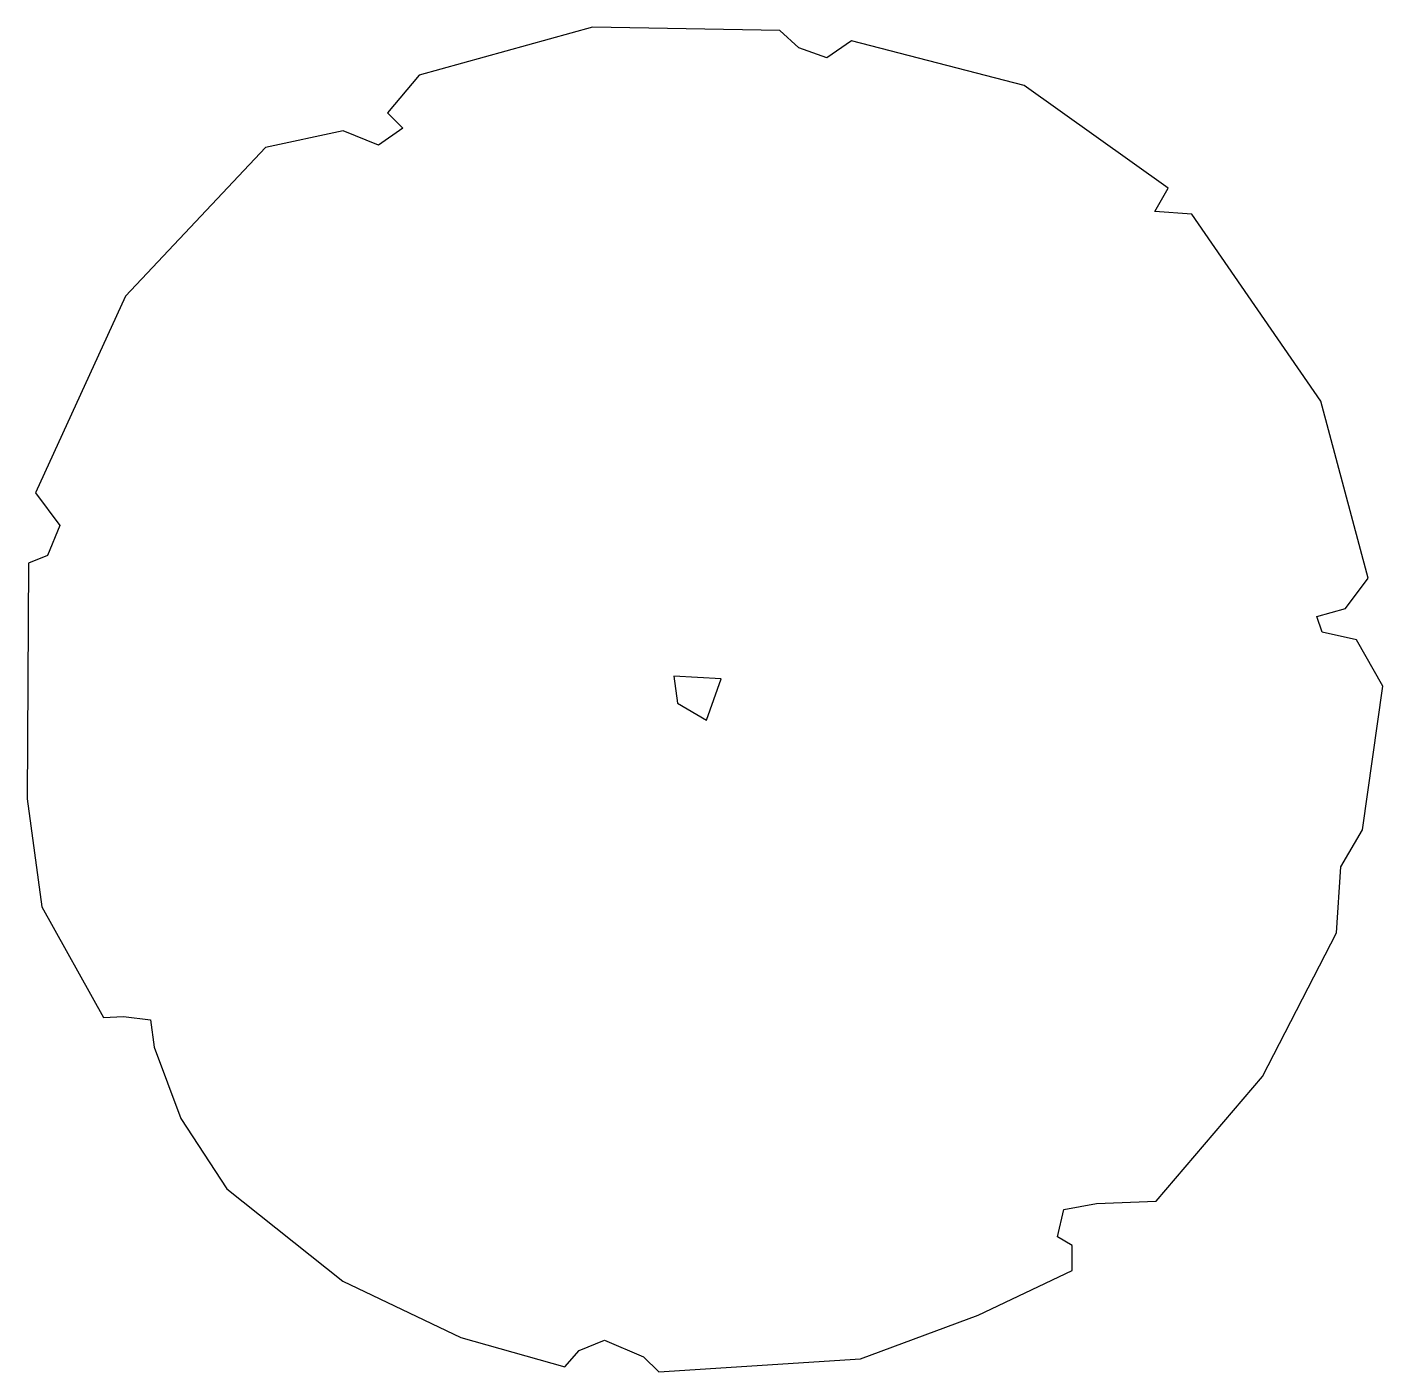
# Model space of a CAD drawing. Header units: metres. Extents: x -4.76 to 5.16, y -4.89 to 4.94.
import ezdxf

# ---------------------------------------------------------------- set-up
doc = ezdxf.new("R2010")
doc.units = ezdxf.units.M
doc.header["$LTSCALE"] = 0.2

msp = doc.modelspace()

# ---------------------------------------------------------------- linework, layer by layer
at = {"flags": 128}
for points in [[(1.2698, 4.8408), (1.0916, 4.7172), (0.8863, 4.7912), (0.7473, 4.9176), (-0.6217, 4.9416), (-1.8906, 4.5893), (-2.1214, 4.3145), (-2.0088, 4.2034), (-2.1871, 4.0799), (-2.4452, 4.1847), (-3.0136, 4.061), (-4.0362, 2.9742), (-4.6943, 1.5389), (-4.5153, 1.2983), (-4.6073, 1.0792), (-4.7461, 1.0236), (-4.7555, -0.6983), (-4.6479, -1.4883), (-4.1965, -2.2965), (-4.0511, -2.2903), (-3.8526, -2.3149), (-3.8257, -2.5124), (-3.6328, -3.0338), (-3.2944, -3.549), (-2.4464, -4.2244), (-1.5859, -4.6343), (-0.8249, -4.85), (-0.7194, -4.7296), (-0.5344, -4.6554), (-0.2498, -4.7756), (-0.1371, -4.8866), (1.3374, -4.7903), (2.1964, -4.472), (2.8834, -4.1446), (2.883, -3.9625), (2.777, -3.9008), (2.8229, -3.7002), (3.0608, -3.6569), (3.4973, -3.6382), (4.2756, -2.7274), (4.8155, -1.678), (4.8475, -1.1965), (5.0056, -0.9249), (5.1554, 0.1244), (4.9628, 0.4637), (4.7115, 0.5192), (4.6715, 0.6333), (4.883, 0.6921), (5.0478, 0.9143), (4.7011, 2.2071), (3.759, 3.5737), (3.4879, 3.5952), (3.5867, 3.7649), (2.5336, 4.5143)], [(0.3171, 0.1791), (-0.0268, 0.1974), (0, 0), (0.212, -0.1234)]]:
    msp.add_lwpolyline(points, close=True, dxfattribs=at)

doc.saveas('drawing.dxf')
